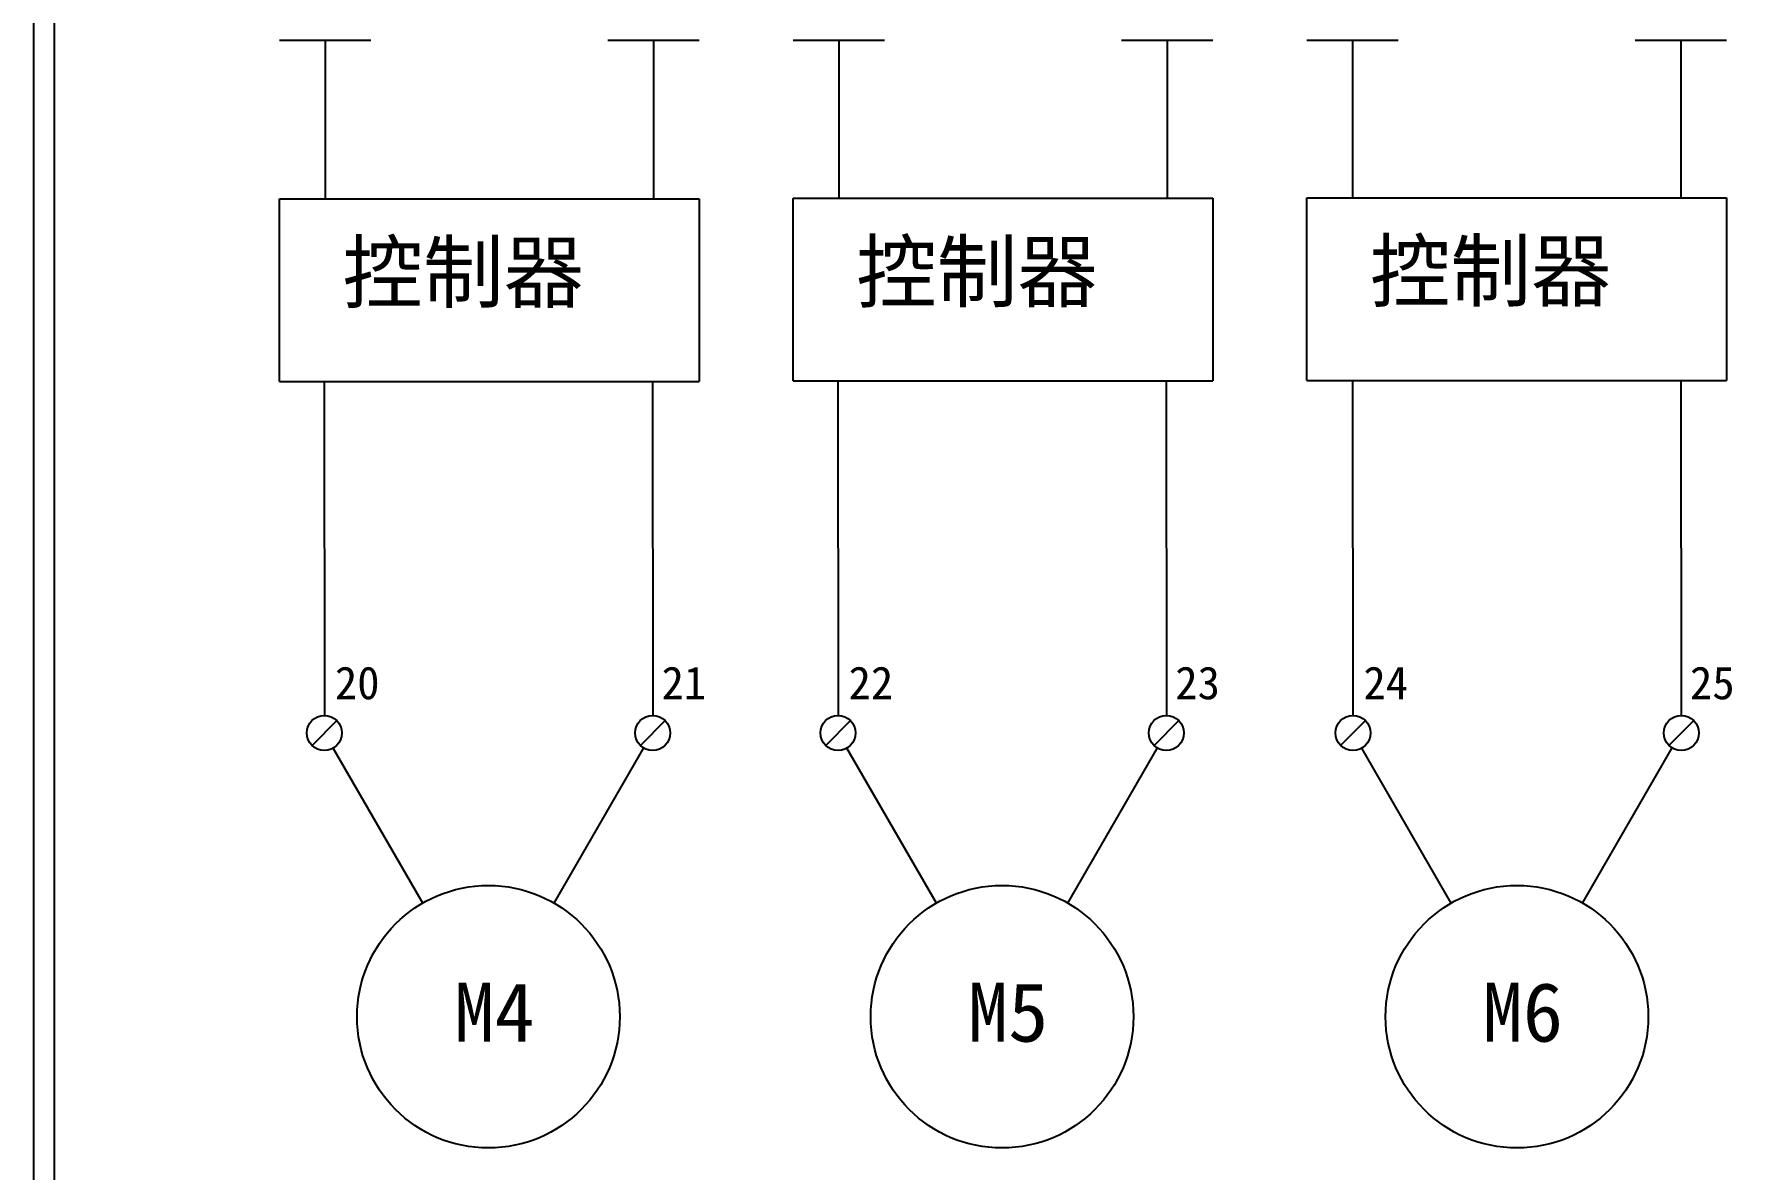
# Model space of a CAD drawing. Extents: x 10 to 297, y 3 to 207.
# Drawn here: x 10 to 113.4, y 62.4 to 131.5 of the extents above; entities that cross this region are included whole.
import ezdxf

# ---------------------------------------------------------------- set-up
doc = ezdxf.new("R2010")
doc.units = 0
doc.layers.get('0').update_dxf_attribs({"linetype": 'CONTINUOUS'})
doc.layers.add('圖框層', color=7, linetype='CONTINUOUS')
doc.layers.add('標尺寸層', color=3, linetype='CONTINUOUS')
doc.styles.add('STSL', font='kaiu.ttf')

msp = doc.modelspace()

# ---------------------------------------------------------------- linework, layer by layer
for p, q in [((27.68, 110.35), (27.69, 90.01)), ((47.68, 110.35), (47.69, 90.01)), ((58.97, 110.39), (58.98, 90.01)), ((78.97, 110.39), (78.98, 90.01)), ((90.32, 110.42), (90.33, 90.01)), ((110.32, 110.42), (110.33, 90.01)), ((28.45, 89.7), (26.94, 88.18)), ((48.45, 89.7), (46.94, 88.18)), ((59.74, 89.7), (58.23, 88.18)), ((79.74, 89.7), (78.23, 88.18)), ((91.1, 89.7), (89.58, 88.18)), ((111.1, 89.7), (109.58, 88.18)), ((33.68, 78.57), (28.23, 88.01)), ((41.68, 78.57), (47.14, 88.02)), ((64.97, 78.57), (59.52, 88.01)), ((72.97, 78.57), (78.43, 88.02)), ((96.33, 78.57), (90.88, 88.01)), ((104.33, 78.57), (109.79, 88.02))]:
    msp.add_line(p, q)
for centre, radius in [((27.69, 88.94), 1.07), ((47.69, 88.94), 1.07), ((58.98, 88.94), 1.07), ((78.98, 88.94), 1.07), ((90.34, 88.94), 1.07), ((110.34, 88.94), 1.07), ((37.68, 71.64), 8), ((68.97, 71.64), 8), ((100.33, 71.64), 8)]:
    msp.add_circle(centre, radius)
at = {"layer": '圖框層', "color": 7}
for p, q in [((10, 3), (10, 206.97)), ((11.25, 4.25), (11.25, 205.72))]:
    msp.add_line(p, q, dxfattribs=at)
at = {"layer": '標尺寸層', "color": 7}
for p, q in [((24.95, 131.17), (30.52, 131.17)), ((27.73, 131.17), (27.73, 121.49)), ((44.95, 131.17), (50.52, 131.17)), ((47.73, 131.17), (47.73, 121.49)), ((56.24, 131.17), (61.81, 131.17)), ((59.02, 131.17), (59.02, 121.49)), ((76.24, 131.17), (81.81, 131.17)), ((79.02, 131.17), (79.02, 121.49)), ((87.53, 131.17), (93.1, 131.17)), ((90.32, 131.17), (90.32, 121.49)), ((107.53, 131.17), (113.1, 131.17)), ((110.32, 131.17), (110.32, 121.49)), ((24.95, 121.49), (30.52, 121.49)), ((24.95, 110.35), (24.95, 121.49)), ((30.52, 121.49), (44.95, 121.49)), ((44.95, 121.49), (50.52, 121.49)), ((50.52, 121.49), (50.52, 110.35)), ((56.24, 121.53), (61.81, 121.53)), ((56.24, 110.39), (56.24, 121.53)), ((61.81, 121.53), (76.24, 121.53)), ((76.24, 121.53), (81.81, 121.53)), ((81.81, 121.53), (81.81, 110.39)), ((87.53, 121.56), (93.1, 121.56)), ((87.53, 110.42), (87.53, 121.56)), ((93.1, 121.56), (107.53, 121.56)), ((107.53, 121.56), (113.1, 121.56)), ((113.1, 121.56), (113.1, 110.42)), ((24.95, 110.35), (30.52, 110.35)), ((30.52, 110.35), (44.95, 110.35)), ((44.95, 110.35), (50.52, 110.35)), ((56.24, 110.39), (61.81, 110.39)), ((61.81, 110.39), (76.24, 110.39)), ((76.24, 110.39), (81.81, 110.39)), ((87.53, 110.42), (93.1, 110.42)), ((93.1, 110.42), (107.53, 110.42)), ((107.53, 110.42), (113.1, 110.42))]:
    msp.add_line(p, q, dxfattribs=at)

# ---------------------------------------------------------------- texts
at = {"layer": '圖框層', "color": 4, "style": 'STSL'}
for s, height, p in [('控制器', 3.6, (28.79, 115.23)), ('控制器', 3.6, (60.08, 115.26)), ('控制器', 3.6, (91.37, 115.3)), ('20', 2, (28.33, 90.99)), ('21', 2, (48.23, 90.99)), ('22', 2, (59.62, 90.99)), ('23', 2, (79.52, 90.99)), ('24', 2, (90.98, 90.99)), ('25', 2, (110.87, 90.99)), ('M4', 3.6, (35.6, 70.12)), ('M5', 3.6, (66.89, 70.12)), ('M6', 3.6, (98.24, 70.12))]:
    msp.add_text(s, height=height, dxfattribs=at).set_placement(p)

doc.saveas('drawing.dxf')
